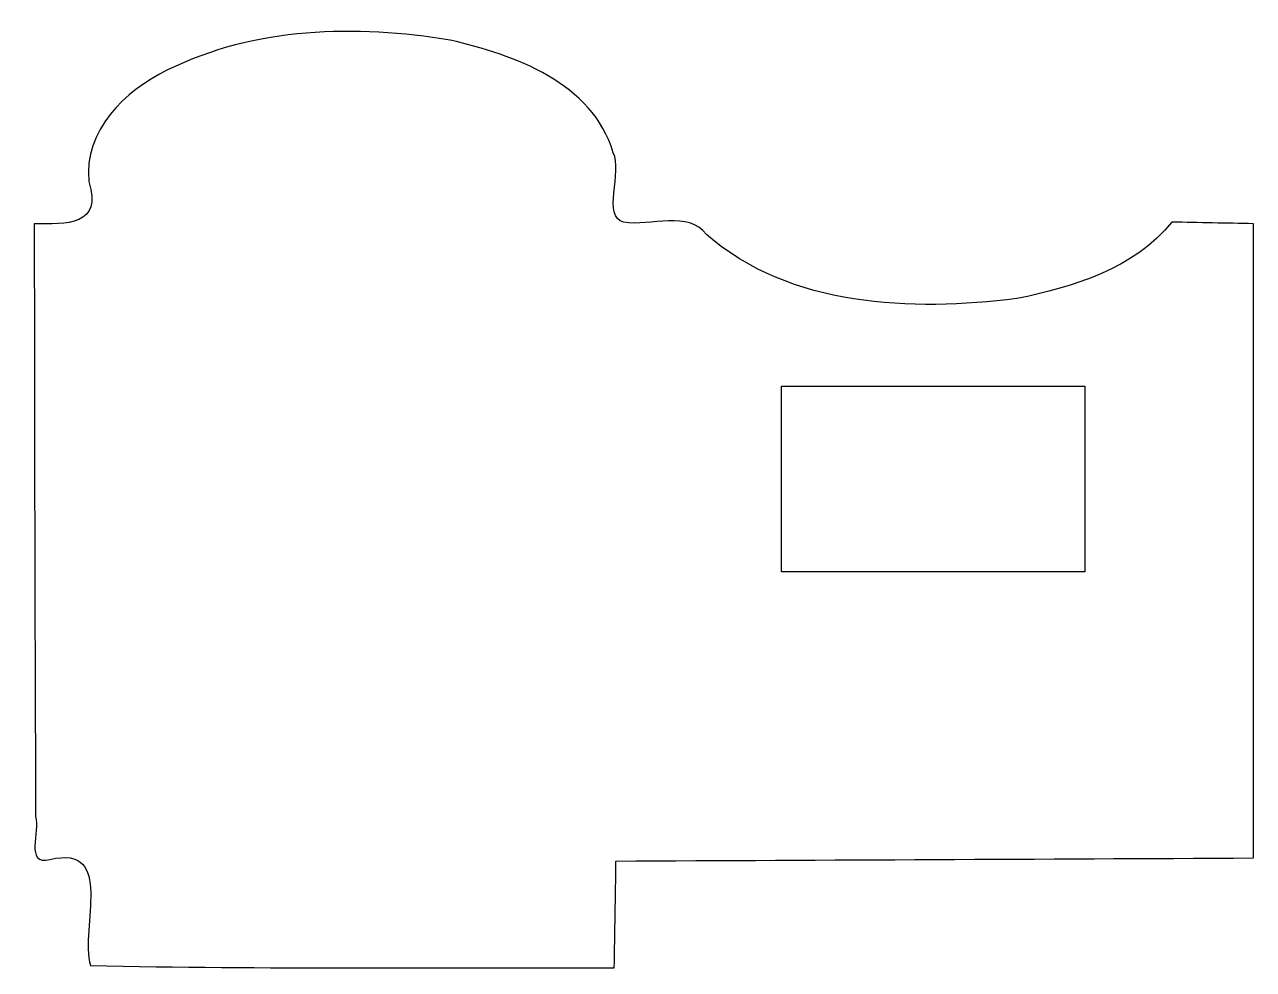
# Model space of a CAD drawing. Header units: centimetres. Extents: x -5.3 to 5.2, y -3.9 to 4.2.
import ezdxf

# ---------------------------------------------------------------- set-up
doc = ezdxf.new("R2010")
doc.units = ezdxf.units.CM
doc.header["$MEASUREMENT"] = 0
doc.layers.add('Layer 1', color=7, linetype='Continuous')

msp = doc.modelspace()

# ---------------------------------------------------------------- linework, layer by layer
at = {"layer": 'Layer 1'}
for points, knots in [([(-4.73093, -3.82984), (-4.82675, -3.50113), (-4.51561, -2.78972), (-5.0793, -2.92365), (-5.0793, -2.92365), (-5.29518, -2.97716), (-5.16387, -2.6821), (-5.20053, -2.55567), (-5.20053, -2.55567), (-5.20819, -0.86594), (-5.21103, 0.8238), (-5.21229, 2.51354), (-5.21229, 2.51354), (-4.94194, 2.50765), (-4.62352, 2.49738), (-4.74517, 2.87418), (-4.74517, 2.87418), (-4.79012, 3.30906), (-4.44323, 3.64822), (-4.07192, 3.82903), (-4.07192, 3.82903), (-3.32906, 4.19697), (-2.45851, 4.21713), (-1.65508, 4.08323), (-1.65508, 4.08323), (-1.1038, 3.95821), (-0.43846, 3.71798), (-0.26209, 3.12131), (-0.26209, 3.12131), (-0.17892, 2.96132), (-0.35972, 2.5673), (-0.1725, 2.52677), (-0.1725, 2.52677), (0.05801, 2.48914), (0.38389, 2.62882), (0.53507, 2.42147), (0.53507, 2.42147), (1.25505, 1.79558), (2.28939, 1.763), (3.19, 1.87318), (3.19, 1.87318), (3.67361, 1.97334), (4.1929, 2.12812), (4.51468, 2.52828), (4.51468, 2.52828), (4.74722, 2.52337), (4.97975, 2.51846), (5.21229, 2.51354), (5.21229, 2.51354), (5.21229, 0.70556), (5.21229, -1.10243), (5.21229, -2.91042), (5.21229, -2.91042), (3.39549, -2.91924), (1.57868, -2.92806), (-0.23813, -2.93688), (-0.23813, -2.93688), (-0.24295, -3.24115), (-0.24778, -3.54542), (-0.2526, -3.84969), (-0.2526, -3.84969), (-1.74531, -3.84462), (-3.23871, -3.86378), (-4.73093, -3.82984)], [0, 0, 0, 0, 0.05882353, 0.05882353, 0.05882353, 0.05882353, 0.11764706, 0.11764706, 0.11764706, 0.11764706, 0.17647059, 0.17647059, 0.17647059, 0.17647059, 0.23529412, 0.23529412, 0.23529412, 0.23529412, 0.29411765, 0.29411765, 0.29411765, 0.29411765, 0.35294118, 0.35294118, 0.35294118, 0.35294118, 0.41176471, 0.41176471, 0.41176471, 0.41176471, 0.47058824, 0.47058824, 0.47058824, 0.47058824, 0.52941176, 0.52941176, 0.52941176, 0.52941176, 0.58823529, 0.58823529, 0.58823529, 0.58823529, 0.64705882, 0.64705882, 0.64705882, 0.64705882, 0.70588235, 0.70588235, 0.70588235, 0.70588235, 0.76470588, 0.76470588, 0.76470588, 0.76470588, 0.82352941, 0.82352941, 0.82352941, 0.82352941, 0.88235294, 0.88235294, 0.88235294, 0.88235294, 1, 1, 1, 1]), ([(3.77031, 0.33073), (3.77031, 0.59531), (3.77031, 0.8599), (3.77031, 1.12448), (3.77031, 1.12448), (2.90601, 1.12448), (2.0417, 1.12448), (1.1774, 1.12448), (1.1774, 1.12448), (1.1774, 0.59531), (1.1774, 0.06615), (1.1774, -0.46302), (1.1774, -0.46302), (2.0417, -0.46302), (2.90601, -0.46302), (3.77031, -0.46302), (3.77031, -0.46302), (3.77031, -0.19844), (3.77031, 0.06615), (3.77031, 0.33073)], [0, 0, 0, 0, 0.16666667, 0.16666667, 0.16666667, 0.16666667, 0.33333333, 0.33333333, 0.33333333, 0.33333333, 0.5, 0.5, 0.5, 0.5, 0.66666667, 0.66666667, 0.66666667, 0.66666667, 1, 1, 1, 1])]:
    msp.add_open_spline(points, degree=3, knots=knots, dxfattribs=at)

doc.saveas('drawing.dxf')
